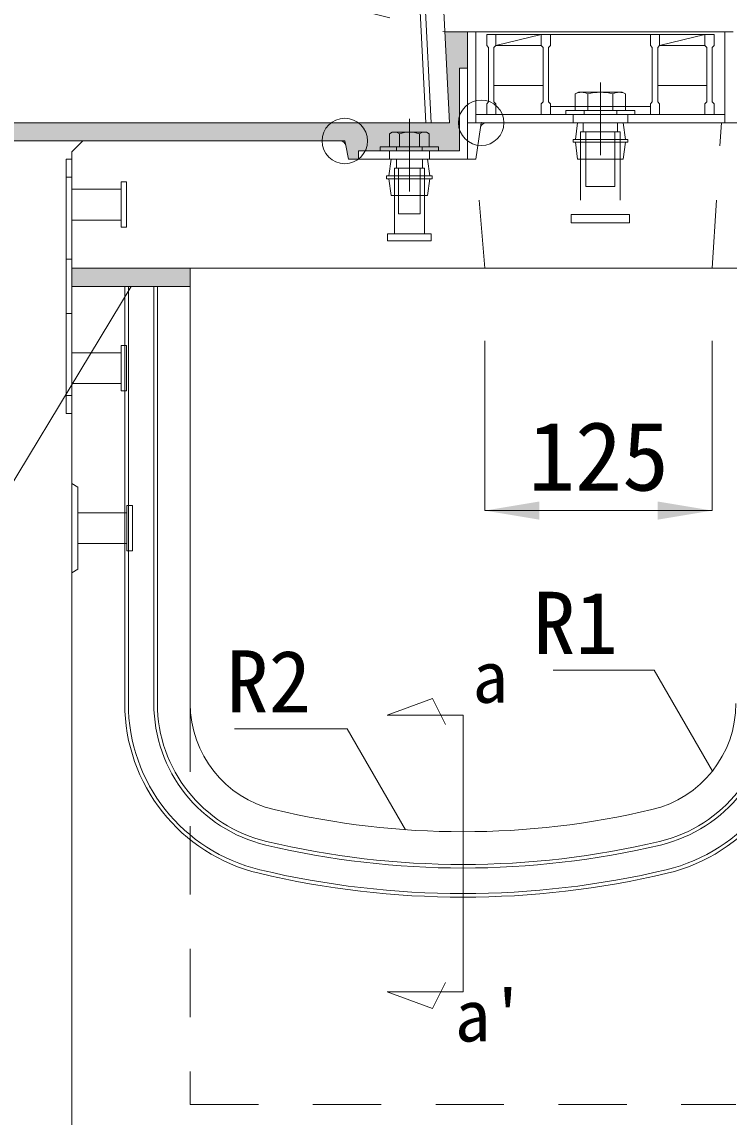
# Model space of a CAD drawing. Units: millimetres, scale not verified. Extents: x 58559 to 106559, y -58351 to -47326.
# Drawn here: x 69590 to 69979, y -51986 to -51384 of the extents above; entities that cross this region are included whole.
import ezdxf
from ezdxf.enums import TextEntityAlignment as Align

# ---------------------------------------------------------------- set-up
doc = ezdxf.new("R2010")
doc.units = ezdxf.units.MM
doc.header["$LTSCALE"] = 50
doc.header["$PDMODE"] = 32
doc.header["$PDSIZE"] = 25
doc.linetypes.add('CHAIN', pattern=[18.5, 12, -1.5, 3.5, -1.5])
doc.linetypes.add('USER2', pattern=[1.35, 0.75, -0.6])
for name, color, linetype, lineweight in [('インサート', 92, 'USER2', 9), ('グレーチング', 7, 'Continuous', 9), ('ジョイント', 7, 'Continuous', 9), ('モルタル', 7, 'Continuous', 13), ('作業エリア', 11, 'Continuous', 13), ('受枠', 3, 'Continuous', 9), ('寸法線', 7, 'Continuous', 13), ('引出線', 4, 'Continuous', 13), ('文字', 41, 'Continuous', 13), ('本体', 2, 'Continuous', 13), ('目地', 132, 'Continuous', 5), ('舗装・基礎', 3, 'Continuous', 13)]:
    doc.layers.add(name, color=color, linetype=linetype, lineweight=lineweight)
doc.layers.add('ハッチング_モルタル', color=30, linetype='Continuous')
doc.styles.add('ＭＳ ゴシック', font='')
doc.styles.get('ＭＳ ゴシック').set_extended_font_data('MS Gothic')

# ---------------------------------------------------------------- blocks, each defined once
blk = doc.blocks.new('filled_arrow')
at = {"color": 0, "linetype": 'Continuous', "lineweight": -2}
blk.add_solid([(7.5, 1.25), (0, 0), (7.5, -1.25)], dxfattribs=at)

msp = doc.modelspace()

# ---------------------------------------------------------------- hatches: boundary and pattern name
at = {"layer": 'ハッチング_モルタル'}
for points in [[(69830.47, -51454.78), (69830.47, -51409.28), (69834.97, -51409.28), (69834.97, -51389.28), (69822.47, -51389.28), (69824.97, -51439.28), (69574.97, -51439.28), (69574.97, -51449.28), (69620.47, -51449.28), (69765.01, -51449.28, -0.35751), (69767.96, -51451.69), (69769.47, -51459.28), (69774.97, -51459.28), (69774.97, -51454.78)], [(69617.47, -51519.28), (69617.47, -51529.28), (69682.47, -51529.28), (69682.47, -51519.28)]]:
    msp.add_hatch(color=256, dxfattribs=at).paths.add_polyline_path(points)

# ---------------------------------------------------------------- linework, layer by layer
at = {"layer": 'インサート', "linetype": 'Continuous', "lineweight": 13}
for p, q in [((69895.98, -51422.48), (69894.12, -51423.32)), ((69894.12, -51423.32), (69894.12, -51432.48)), ((69919.97, -51422.48), (69895.98, -51422.48)), ((69919.97, -51422.48), (69921.82, -51423.32)), ((69921.82, -51423.32), (69921.82, -51432.48)), ((69921.82, -51432.48), (69894.12, -51432.48)), ((69793.49, -51444.48), (69792.02, -51445.32)), ((69792.02, -51445.32), (69792.02, -51452.48)), ((69793.49, -51444.48), (69812.46, -51444.48)), ((69812.46, -51444.48), (69813.92, -51445.32)), ((69813.92, -51445.32), (69813.92, -51452.48)), ((69792.02, -51452.48), (69813.92, -51452.48))]:
    msp.add_line(p, q, dxfattribs=at)
at = {"layer": 'インサート', "linetype": 'Continuous', "lineweight": 5}
for p, q in [((69901.05, -51423.32), (69901.05, -51432.48)), ((69914.9, -51423.32), (69914.9, -51432.48)), ((69797.5, -51445.32), (69797.5, -51452.48)), ((69808.45, -51445.32), (69808.45, -51452.48))]:
    msp.add_line(p, q, dxfattribs=at)
at = {"layer": 'インサート', "linetype": 'Continuous'}
for p, q in [((69926.97, -51432.48), (69888.97, -51432.48)), ((69888.97, -51432.48), (69888.97, -51434.78)), ((69926.97, -51432.48), (69926.97, -51434.78)), ((69926.97, -51434.78), (69888.97, -51434.78)), ((69786.97, -51452.48), (69818.97, -51452.48)), ((69786.97, -51452.48), (69786.97, -51454.78)), ((69786.97, -51454.78), (69818.97, -51454.78)), ((69818.97, -51452.48), (69818.97, -51454.78))]:
    msp.add_line(p, q, dxfattribs=at)
at = {"layer": 'インサート'}
for p, q in [((69898.97, -51432.48), (69898.97, -51434.78)), ((69916.97, -51432.48), (69916.97, -51434.78)), ((69894.22, -51448.53), (69895.47, -51439.28)), ((69895.47, -51439.28), (69920.47, -51439.28)), ((69898.52, -51439.28), (69898.52, -51444.28)), ((69917.42, -51439.28), (69917.42, -51444.28)), ((69921.72, -51448.53), (69920.47, -51439.28)), ((69897.07, -51444.28), (69918.87, -51444.28)), ((69897.07, -51444.28), (69897.07, -51489.78)), ((69899.97, -51444.28), (69899.97, -51474.28)), ((69915.97, -51444.28), (69915.97, -51474.28)), ((69918.87, -51444.28), (69918.87, -51489.78)), ((69892.97, -51448.53), (69922.97, -51448.53)), ((69892.97, -51448.53), (69892.97, -51450.03)), ((69892.97, -51450.03), (69922.97, -51450.03)), ((69894.22, -51450.03), (69895.47, -51459.28)), ((69921.72, -51450.03), (69920.47, -51459.28)), ((69922.97, -51448.53), (69922.97, -51450.03)), ((69795.97, -51452.48), (69795.97, -51454.78)), ((69809.97, -51452.48), (69809.97, -51454.78)), ((69791.72, -51468.53), (69792.97, -51459.28)), ((69792.97, -51459.28), (69812.97, -51459.28)), ((69794.72, -51464.28), (69811.22, -51464.28)), ((69794.72, -51464.28), (69794.72, -51500.28)), ((69795.85, -51459.28), (69795.85, -51464.28)), ((69796.97, -51464.28), (69796.97, -51489.28)), ((69808.97, -51464.28), (69808.97, -51489.28)), ((69810.1, -51459.28), (69810.1, -51464.28)), ((69811.22, -51464.28), (69811.22, -51500.28)), ((69814.22, -51468.53), (69812.97, -51459.28)), ((69895.47, -51459.28), (69920.47, -51459.28)), ((69790.47, -51468.53), (69815.47, -51468.53)), ((69790.47, -51468.53), (69790.47, -51470.03)), ((69790.47, -51470.03), (69815.47, -51470.03)), ((69791.72, -51470.03), (69792.97, -51479.28)), ((69814.22, -51470.03), (69812.97, -51479.28)), ((69815.47, -51468.53), (69815.47, -51470.03)), ((69617.47, -51475.78), (69644.47, -51475.78)), ((69617.47, -51475.78), (69617.47, -51492.78)), ((69647.47, -51471.78), (69644.47, -51471.78)), ((69644.47, -51471.78), (69644.47, -51496.78)), ((69647.47, -51496.78), (69647.47, -51471.78)), ((69899.97, -51474.28), (69915.97, -51474.28)), ((69792.97, -51479.28), (69812.97, -51479.28)), ((69617.47, -51492.78), (69644.47, -51492.78)), ((69796.97, -51489.28), (69808.97, -51489.28)), ((69891.97, -51494.28), (69891.97, -51489.78)), ((69923.97, -51489.78), (69891.97, -51489.78)), ((69923.97, -51494.28), (69891.97, -51494.28)), ((69923.97, -51489.78), (69923.97, -51494.28)), ((69644.47, -51496.78), (69647.47, -51496.78)), ((69790.97, -51504.28), (69790.97, -51500.28)), ((69814.97, -51500.28), (69790.97, -51500.28)), ((69814.97, -51500.28), (69814.97, -51504.28)), ((69814.97, -51504.28), (69790.97, -51504.28)), ((69617.47, -51565.78), (69644.47, -51565.78)), ((69617.47, -51565.78), (69617.47, -51582.78)), ((69647.47, -51561.78), (69644.47, -51561.78)), ((69644.47, -51561.78), (69644.47, -51586.78)), ((69647.47, -51586.78), (69647.47, -51561.78)), ((69617.47, -51582.78), (69644.47, -51582.78)), ((69644.47, -51586.78), (69647.47, -51586.78)), ((69650.67, -51649.78), (69647.67, -51649.78)), ((69647.67, -51649.78), (69647.67, -51674.78)), ((69650.67, -51674.78), (69650.67, -51649.78)), ((69620.67, -51653.78), (69647.67, -51653.78)), ((69620.67, -51653.78), (69620.67, -51670.78)), ((69620.67, -51670.78), (69647.67, -51670.78)), ((69647.67, -51674.78), (69650.67, -51674.78))]:
    msp.add_line(p, q, dxfattribs=at)
at = {"layer": 'インサート', "linetype": 'Continuous', "lineweight": 5}
for centre, radius, start, end in [((69897.59, -51429.98), 7.5, 62.50883, 117.49117), ((69907.97, -51451.21), 28.73, 76.05376, 103.94624), ((69918.36, -51429.98), 7.5, 62.50883, 117.49117), ((69794.76, -51449.33), 4.85, 55.61575, 124.38425), ((69802.97, -51462.6), 18.12, 72.41205, 107.58795), ((69811.19, -51449.33), 4.85, 55.61575, 124.38425)]:
    msp.add_arc(centre, radius, start, end, dxfattribs=at)
at = {"layer": 'グレーチング'}
for p, q in [((69845.47, -51390.78), (69845.47, -51396.78)), ((69845.47, -51390.78), (69970.47, -51390.78)), ((69850.47, -51390.78), (69850.47, -51396.78)), ((69850.47, -51396.78), (69875.47, -51390.78)), ((69875.47, -51390.78), (69875.47, -51396.78)), ((69880.47, -51390.78), (69880.47, -51396.78)), ((69935.47, -51390.78), (69935.47, -51396.78)), ((69940.47, -51396.78), (69965.47, -51390.78)), ((69940.47, -51390.78), (69940.47, -51396.78)), ((69965.47, -51390.78), (69965.47, -51396.78)), ((69970.47, -51390.78), (69970.47, -51396.78)), ((69845.47, -51396.78), (69846.47, -51397.78)), ((69846.47, -51397.78), (69846.47, -51427.78)), ((69850.47, -51396.78), (69849.47, -51397.78)), ((69849.47, -51397.78), (69849.47, -51427.78)), ((69850.47, -51396.78), (69875.47, -51396.78)), ((69875.47, -51396.78), (69876.47, -51397.78)), ((69876.47, -51397.78), (69876.47, -51427.78)), ((69880.47, -51396.78), (69879.47, -51397.78)), ((69879.47, -51397.78), (69879.47, -51427.78)), ((69935.47, -51396.78), (69936.47, -51397.78)), ((69936.47, -51397.78), (69936.47, -51427.78)), ((69940.47, -51396.78), (69939.47, -51397.78)), ((69939.47, -51397.78), (69939.47, -51427.78)), ((69940.47, -51396.78), (69965.47, -51396.78)), ((69965.47, -51396.78), (69966.47, -51397.78)), ((69966.47, -51397.78), (69966.47, -51427.78)), ((69970.47, -51396.78), (69969.47, -51397.78)), ((69969.47, -51397.78), (69969.47, -51427.78)), ((69876.47, -51418.78), (69849.47, -51418.78)), ((69966.47, -51418.78), (69939.47, -51418.78)), ((69845.47, -51428.78), (69846.47, -51427.78)), ((69850.47, -51428.78), (69849.47, -51427.78)), ((69875.47, -51428.78), (69876.47, -51427.78)), ((69880.47, -51428.78), (69879.47, -51427.78)), ((69935.47, -51428.78), (69936.47, -51427.78)), ((69940.47, -51428.78), (69939.47, -51427.78)), ((69965.47, -51428.78), (69966.47, -51427.78)), ((69970.47, -51428.78), (69969.47, -51427.78)), ((69845.47, -51434.78), (69845.47, -51428.78)), ((69850.47, -51434.78), (69850.47, -51428.78)), ((69875.47, -51434.78), (69875.47, -51428.78)), ((69880.47, -51434.78), (69880.47, -51428.78)), ((69935.47, -51430.28), (69880.47, -51430.28)), ((69935.47, -51434.78), (69935.47, -51428.78)), ((69940.47, -51434.78), (69940.47, -51428.78)), ((69965.47, -51434.78), (69965.47, -51428.78)), ((69970.47, -51434.78), (69970.47, -51428.78)), ((69845.47, -51434.78), (69850.47, -51434.78)), ((69875.47, -51434.78), (69880.47, -51434.78)), ((69935.47, -51434.78), (69940.47, -51434.78)), ((69965.47, -51434.78), (69970.47, -51434.78))]:
    msp.add_line(p, q, dxfattribs=at)
at = {"layer": 'ジョイント', "lineweight": 5}
for p, q in [((69614.27, -51459.28), (69617.47, -51459.28)), ((69614.27, -51459.28), (69614.27, -51599.28)), ((69617.47, -51459.28), (69617.47, -51599.28)), ((69614.27, -51599.28), (69617.47, -51599.28))]:
    msp.add_line(p, q, dxfattribs=at)
at = {"layer": 'ジョイント', "linetype": 'USER2', "lineweight": 5}
for p, q in [((69614.27, -51469.28), (69617.47, -51469.28)), ((69614.27, -51514.28), (69617.47, -51514.28)), ((69614.27, -51544.28), (69617.47, -51544.28)), ((69614.27, -51589.28), (69617.47, -51589.28))]:
    msp.add_line(p, q, dxfattribs=at)
at = {"layer": 'モルタル'}
msp.add_lwpolyline([(69617.47, -51519.28), (69682.47, -51519.28), (69682.47, -51529.28), (69617.47, -51529.28)], close=True, dxfattribs=at)
at = {"layer": '作業エリア'}
for p, q in [((69842.09, -51441.83), (69842.47, -51439.28)), ((69842.47, -51439.28), (69845.06, -51439.28)), ((69765.01, -51449.28), (69767.47, -51449.28)), ((69767.47, -51449.28), (69767.96, -51451.69))]:
    msp.add_line(p, q, dxfattribs=at)
for p in [(69842.47, -51439.28), (69767.47, -51449.28)]:
    msp.add_point(p, dxfattribs=at)
at = {"layer": '受枠'}
for p, q in [((69834.97, -51389.28), (69980.97, -51389.28)), ((69834.97, -51389.28), (69834.97, -51459.28)), ((69839.47, -51389.28), (69839.47, -51439.28)), ((69976.47, -51389.28), (69976.47, -51439.28)), ((69830.47, -51454.78), (69830.47, -51409.28)), ((69830.47, -51409.28), (69834.97, -51409.28)), ((69834.97, -51439.28), (70040.97, -51439.28)), ((69839.47, -51434.78), (69976.47, -51434.78)), ((69774.97, -51459.28), (69774.97, -51454.78)), ((69774.97, -51454.78), (69830.47, -51454.78)), ((69834.97, -51459.28), (69774.97, -51459.28))]:
    msp.add_line(p, q, dxfattribs=at)
at = {"layer": '受枠', "linetype": 'CHAIN'}
for p, q in [((69907.97, -51417.03), (69907.97, -51457.03)), ((69802.97, -51437.03), (69802.97, -51477.03))]:
    msp.add_line(p, q, dxfattribs=at)
at = {"layer": '受枠', "linetype": 'USER2'}
for p, q in [((69892.97, -51434.78), (69892.97, -51439.28)), ((69922.97, -51434.78), (69922.97, -51439.28)), ((69791.97, -51454.78), (69791.97, -51459.28)), ((69813.97, -51454.78), (69813.97, -51459.28))]:
    msp.add_line(p, q, dxfattribs=at)
at = {"layer": '寸法線'}
for p, q in [((69844.47, -51559.28), (69844.47, -51652.62)), ((69969.47, -51559.28), (69969.47, -51652.62)), ((69844.47, -51652.62), (69969.47, -51652.62))]:
    msp.add_line(p, q, dxfattribs=at)
at = {"layer": '引出線'}
for points in [[(69649.97, -51529.28), (69554.03, -51688.23), (69353.3, -51688.23)], [(69969.54, -51795.96), (69937.52, -51740.49), (69882.07, -51740.49)], [(69800.89, -51828.17), (69768.86, -51772.7), (69706.83, -51772.7)]]:
    msp.add_lwpolyline(points, dxfattribs=at)
at = {"layer": '文字'}
for p, q in [((69790.84, -51765.18), (69815.59, -51755.98)), ((69815.59, -51755.98), (69822.75, -51770.3)), ((69832.47, -51765.18), (69790.84, -51765.18)), ((69815.59, -51926.51), (69822.75, -51912.19)), ((69790.84, -51917.31), (69815.59, -51926.51)), ((69832.47, -51917.31), (69790.84, -51917.31))]:
    msp.add_line(p, q, dxfattribs=at)
at = {"layer": '文字', "linetype": 'CHAIN'}
msp.add_line((69832.47, -51765.18), (69832.47, -51917.31), dxfattribs=at)
at = {"layer": '本体'}
for p, q in [((69813.9, -51217.78), (69824.97, -51439.28)), ((69574.97, -51439.28), (69824.97, -51439.28)), ((69845.06, -51439.28), (70041.47, -51439.28)), ((69842.09, -51441.83), (69839.47, -51459.28)), ((69617.47, -51455.28), (69623.47, -51449.28)), ((69623.47, -51449.28), (69765.01, -51449.28)), ((69767.96, -51451.69), (69769.47, -51459.28)), ((69617.47, -51455.28), (69617.47, -51519.28)), ((69769.47, -51459.28), (69839.47, -51459.28)), ((69617.47, -51519.28), (70047.47, -51519.28)), ((69617.47, -51529.28), (69617.47, -52079.28)), ((69617.47, -51529.28), (69682.47, -51529.28)), ((69682.47, -51529.28), (69682.47, -51758.75))]:
    msp.add_line(p, q, dxfattribs=at)
at = {"layer": '本体', "linetype": 'USER2', "lineweight": 15}
for p, q in [((69624.97, -51339.28), (69822.47, -51389.28)), ((69969.47, -51519.28), (69974.47, -51439.28)), ((69844.47, -51519.28), (69839.47, -51459.28)), ((69682.47, -51758.75), (69682.47, -51979.28)), ((69682.47, -51979.28), (69982.47, -51979.28))]:
    msp.add_line(p, q, dxfattribs=at)
at = {"layer": '本体', "lineweight": 9}
for p, q in [((69617.47, -51637.78), (69620.67, -51639.78)), ((69620.67, -51639.78), (69620.67, -51684.78)), ((69620.67, -51684.78), (69617.47, -51686.78))]:
    msp.add_line(p, q, dxfattribs=at)
at = {"layer": '本体'}
for centre, radius, start, end in [((69845.06, -51442.28), 3, 90, 171.46923), ((69765.01, -51452.28), 3, 11.30993, 90), ((69742.47, -51758.75), 60, 180, 256.65764), ((69922.47, -51758.75), 60, 283.34236, 0), ((69832.47, -51379.28), 450, 256.65764, 283.34236)]:
    msp.add_arc(centre, radius, start, end, dxfattribs=at)
at = {"layer": '目地'}
for p, q in [((69800.92, -51218.43), (69811.96, -51439.28)), ((69803.91, -51218.28), (69814.96, -51439.28)), ((69646.47, -51529.28), (69646.47, -51758.75)), ((69648.47, -51529.28), (69648.47, -51758.75)), ((69662.47, -51529.28), (69662.47, -51758.75)), ((69664.47, -51529.28), (69664.47, -51758.75))]:
    msp.add_line(p, q, dxfattribs=at)
for centre, radius, start, end in [((69742.47, -51758.75), 96, 180, 256.65764), ((69742.47, -51758.75), 94, 180, 256.65764), ((69742.47, -51758.75), 80, 180, 256.65764), ((69742.47, -51758.75), 78, 180, 256.65764), ((69922.47, -51758.75), 78, 283.34236, 0), ((69922.47, -51758.75), 80, 283.34236, 0), ((69922.47, -51758.75), 94, 283.34236, 0), ((69922.47, -51758.75), 96, 283.34236, 0), ((69832.47, -51379.28), 470, 256.65764, 283.34236), ((69832.47, -51379.28), 468, 256.65764, 283.34236), ((69832.47, -51379.28), 486, 256.65764, 283.34236), ((69832.47, -51379.28), 484, 256.65764, 283.34236)]:
    msp.add_arc(centre, radius, start, end, dxfattribs=at)
at = {"layer": '舗装・基礎'}
for p, q in [((69834.97, -51389.28), (69822.47, -51389.28)), ((69623.47, -51449.28), (69574.97, -51449.28))]:
    msp.add_line(p, q, dxfattribs=at)

# ---------------------------------------------------------------- block references
at = {"layer": '寸法線', "xscale": 4, "yscale": 4}
msp.add_blockref('filled_arrow', (69844.47, -51652.62), dxfattribs=at)
at = {"layer": '寸法線', "xscale": 4, "yscale": 4, "rotation": 180}
msp.add_blockref('filled_arrow', (69969.47, -51652.62), dxfattribs=at)
at = {"layer": '引出線', "xscale": 0.16, "yscale": 0.16}
for p, rotation in [((69649.97, -51529.28), 238.9), ((69969.54, -51795.96), 120), ((69800.89, -51828.17), 120)]:
    msp.add_blockref('filled_arrow', p, dxfattribs=dict(at, rotation=rotation))

# ---------------------------------------------------------------- texts
at = {"layer": '寸法線', "style": 'ＭＳ ゴシック'}
msp.add_text('125', height=37.98, dxfattribs=at).set_placement((69906.97, -51622.62), align=Align.MIDDLE_CENTER)
at = {"layer": '引出線', "style": 'ＭＳ ゴシック'}
for s, p in [('R1', (69917.52, -51697.29)), ('R2', (69748.86, -51729.5))]:
    msp.add_text(s, height=34.18, dxfattribs=at).set_placement(p, align=Align.TOP_RIGHT)
at = {"layer": '文字', "style": 'ＭＳ ゴシック'}
for s, p in [('a', (69847.39, -51744.08)), ("a'", (69847.39, -51930.41))]:
    msp.add_text(s, height=28.48, dxfattribs=at).set_placement(p, align=Align.MIDDLE_CENTER)

doc.saveas('drawing.dxf')
